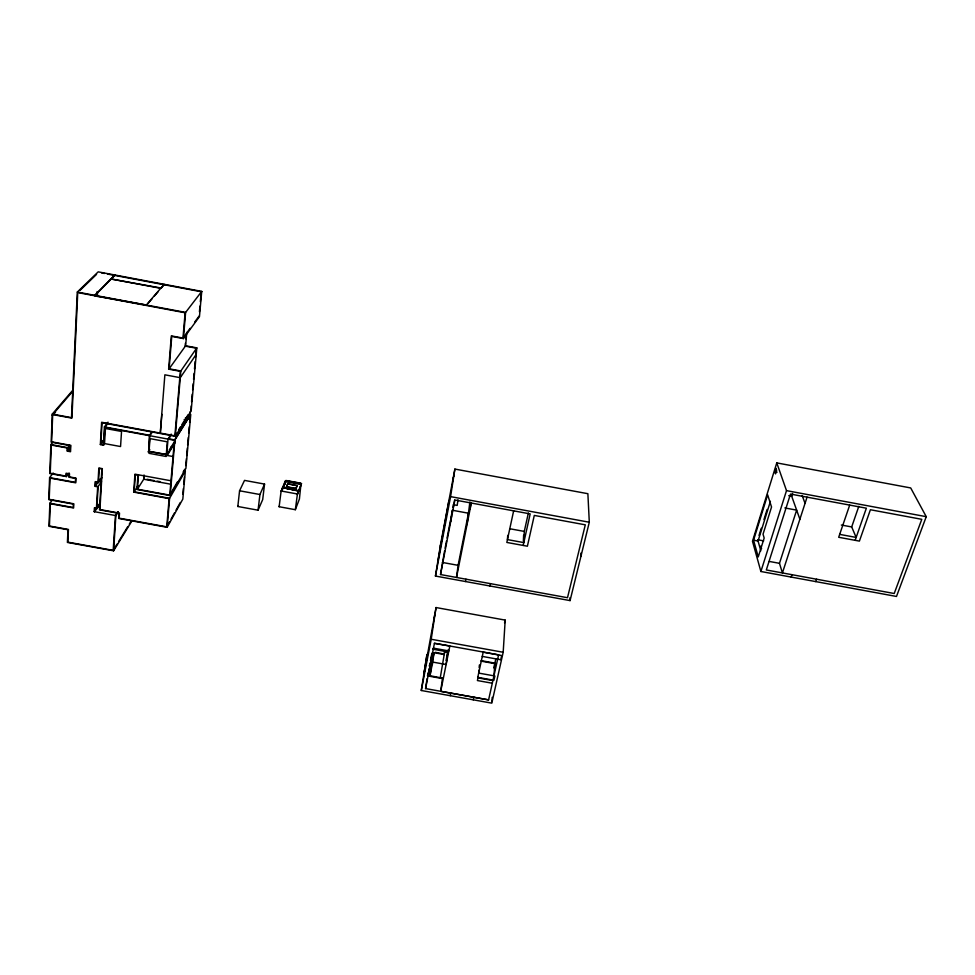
<?xml version="1.0" encoding="UTF-8"?>
<svg xmlns="http://www.w3.org/2000/svg" width="975" height="975" viewBox="0 0 975 975"><rect width="100%" height="100%" fill="white"/><g stroke="black" fill="none" stroke-linecap="round" stroke-linejoin="round"><path stroke-width="1.46" d="M53.211 473.021L49.603 477.628L48.75 499.614L73.357 504.112L73.198 507.512L49.883 503.258L48.969 526.293L67.994 529.754L67.397 542.429L113.6 550.814L131.259 521.991M52.796 442.26L50.895 444.576L49.774 473.533L66.397 476.58L69.127 472.972M73.332 389.622L52.272 414.082L51.163 442.138L70.371 445.673L70.115 451.254L67.567 450.779L67.702 447.671L69.542 445.343M523.368 541.076L523.624 535.238M528.377 512.972L524.282 531.412L523.807 542.6L507.439 539.602L507.719 535.421M66.397 476.58L66.532 473.692L69.054 474.155L68.908 477.202L75.55 478.42L75.355 482.345L49.603 477.628M169.138 368.806L185.628 345.784L196.828 347.868L180.838 370.987L169.138 368.806L171.746 336.412L183.397 338.593L199.461 316.619L201.728 291.391L98.195 271.854L77.305 292.049L71.492 417.641L52.272 414.082M96.976 294.584L97.147 291.549M97.329 296.522L97.573 292M101.522 481.626L98.122 486.513L95.416 486.013L95.635 482.101L98.438 482.613L101.839 477.75M118.304 511.814L115.879 515.604L94.209 511.643L94.429 507.792L96.44 508.158L98.975 504.416M96.44 508.158L97.671 486.817L94.953 486.33L95.221 481.626L98.024 482.138L98.828 468L102.326 468.646L99.938 509.547L119.511 513.118L119.182 518.164L166.749 526.841L169.126 498.615L133.685 492.119L134.952 474.167L170.978 480.785M107.445 423.967L104.837 427.416L103.789 445.197L100.352 444.563L101.632 422.26L174.878 435.788L176.451 433.29M99.73 504.185L94.636 511.729L94.843 508.255L96.854 508.621L98.122 486.513M98.438 482.613L99.243 468.475L101.863 468.963L99.474 509.852L119.06 513.423L118.718 518.468L167.139 527.304L182.825 499.115L185.348 470.998L169.601 498.298L167.139 527.304M107.993 422.175L104.41 426.928L103.374 444.71L100.815 444.234L102.058 422.748L175.293 436.288L191.161 410.962L196.828 347.868M426.904 654.908L421.285 690.495L491.802 703.146L503.185 652.263L505.196 620.1L436.057 607.547L423.808 674.883L427.001 654.383M113.6 550.814L115.879 515.604M169.601 498.298L134.148 491.802L135.367 474.642L137.975 475.13L136.939 489.511L170.174 495.592L185.908 468.378L190.759 414.497L174.891 439.944L170.174 495.592M175.585 485.087L169.772 495.129L137.414 489.194L138.45 474.813M492.899 680.574L477.665 677.844L483.222 652.043M491.9 701.683L492.217 697.32M493.972 675.712L494.873 663.122L481.211 660.66M137.414 489.194L143.715 479.237L144.032 474.971M144.032 478.749L144.251 475.898M492.302 683.231L477.409 680.55L477.982 677.893M104.41 426.928L149.894 435.325L148.639 452.034L149.346 435.642L151.844 431.913M166.213 454.643L149.029 451.474L149.992 438.628L167.273 441.821L166.164 456.483L148.992 453.326L149.138 451.303L166.323 454.46M488.597 699.916L498.615 654.822L434.436 643.232L425.575 688.582L488.597 699.892L440.712 691.324L442.406 678.588L427.489 675.882L428.025 673.091M160.253 433.095L164.873 374.814L179.802 377.605M160.424 432.413L161.862 414.314M173.038 456.532L166.676 455.362L168.053 438.677L174.891 439.944M169.772 495.129L174.415 440.273L190.344 414.716M174.878 435.788L180.338 371.329L168.638 369.147L171.32 335.888L182.971 338.069L185.116 312.768L77.744 292.585L71.918 418.129L52.699 414.582L51.626 441.821L70.834 445.356L70.541 451.73L67.104 451.108L67.238 447.988L51.334 445.063L50.225 473.228L65.971 476.105L66.105 473.216L69.517 473.838L69.371 476.885L76.001 478.103L75.77 482.82L50.03 478.103L49.201 499.31L73.808 503.795L73.612 507.975L50.298 503.722L49.42 526L68.445 529.449L67.848 542.137L113.197 550.363L115.452 515.519L117.877 511.741M183.397 338.593L185.616 312.414L201.728 291.391M175.293 436.288L180.838 370.987M185.408 343.188L185.165 346.113L196.353 348.209M185.786 338.812L186.164 334.437M185.628 345.784L186.786 332.39M188.394 415.496L188.138 418.409L185.396 417.897M189.845 411.95L189.382 416.276M189.248 419.092L189.516 416.057M182.837 494.349L183.349 488.585M183.739 484.258L184.385 477.055M199.436 311.817L199.96 306.077M200.338 301.775L200.984 294.608M185.738 465.575L186.42 458.591M186.688 455.569L187.358 448M187.639 444.978L188.309 437.409M188.663 432.973L189.26 426.818M189.613 422.382L190.21 416.227M191.161 406.039L191.185 410.572M191.563 401.59L192.221 394.18M192.623 389.732L193.16 383.797M193.562 379.348L194.086 373.413M194.488 368.964L195.158 361.554M195.548 357.106L196.085 351.171M478.969 670.191L478.664 673.091L494.873 676.004L493.923 680.257L477.75 677.345M479.152 667.668L479.395 664.962M237.827 506.488L239.57 490.778L244.518 480.395L264.554 484.087L262.702 499.578L258.07 510.193L237.827 506.488L238.192 505.696M258.07 510.193L259.923 494.52L264.554 484.087M428.049 675.931L429.097 668.923M470.108 509.108L470.852 503.137M300.97 484.124L299.398 499.078L295.34 509.706L279.142 506.732L281.044 491.656L285.809 481.016L281.507 491.424M281.08 491.351L285.431 480.602L301.482 483.563L297.338 494.642L295.34 509.706M467.001 524.708L469.889 501.93M284.993 484.112L285.772 481.321M286.065 481.406L286.26 480.517L300.519 483.149L300.337 484.039L286.065 481.406L300.337 484.039M286.492 486.915L287.747 483.722L297.131 485.635L295.949 488.658L286.492 486.915L287.747 483.722M448.037 649.947L446.123 664.487L432.681 662.086L434.058 652.702L444.295 654.542M293.304 482.467L293.39 481.833M295.949 488.658L297.156 485.452M450.998 517.579L452.412 510.254L468.463 513.216L458.104 565.329L456.507 577.456L471.315 503.039M301.482 483.563L297.338 494.642M298.679 490.998L282.555 487.573L298.252 490.925M447.708 652.324L444.673 651.775L440.273 677.698L429.999 675.748L431.401 666.254M458.006 499.748L457.19 505.403L453.253 504.684L452.827 507.475M430.84 661.647L432.071 653.335M425.575 688.582L427.062 678.71M450.682 521.71L451.547 515.982M451.986 513.118L452.412 510.254M429.512 666.132L429.938 663.329L432.656 663.829M453.692 506.086L454.582 500.138M513.642 510.851L506.829 542.441L527.39 546.219L534.288 515.422L585.293 524.83L567.499 597.712L440.517 574.543L444.563 551.046M433.887 619.503L434.265 616.992M434.533 616.115L434.923 613.616M421.285 690.495L431.206 639.259L436.057 607.547M452.948 479.895L453.278 477.787M453.619 476.385L453.948 474.277M435.447 576.054L450.584 496.628L454.898 469.072L587.876 493.703L589.302 522.234L570.07 600.6L435.447 576.054L440.468 545.062M448.963 500.443L437.824 561.624M440.237 546.085L454.898 469.072M445.112 548.194L445.66 545.342M445.941 543.916L446.501 540.991M447.062 538.054L450.438 520.504M440.517 574.543L454.862 500.004L530.181 513.898L523.173 545.452M429.39 666.12L429.938 663.329M430.487 660.502L431.864 653.421M430.804 668.497L434.058 652.702M429.999 675.748L432.681 662.086M444.673 651.775L444.21 654.079L435.228 652.299M446.05 660.502L447.781 651.897L432.693 649.179M440.712 691.324L449.853 646.011L434.399 643.378M465.502 581.527L465.977 579.187M450.279 695.699L450.803 693.115M489.938 585.987L490.437 583.647M473.253 699.818L473.813 697.235M493.813 667.924L495.836 658.783M504.55 623.013L505.196 620.1M776.77 462.893L752.481 541.259L760.89 571.496L896.488 596.456L926.25 516.677L910.699 487.939L776.77 462.893L786.508 490.632L760.89 571.496M753.553 540.199L767.642 494.812L771.542 507L763.035 534.19L764.168 538.042L758.245 556.92L753.553 540.199L758.038 541.028L760.829 550.79M774.796 471.742L775.905 468.183L776.636 470.303L775.527 473.874L774.796 471.742L777.087 472.18M759.025 535.446L761.268 528.231M763.961 519.577L767.106 509.474M758.038 541.028L770.421 501.321M799.89 519.224L791.712 496.275L792.614 493.46M807.068 497.153L782.413 572.922L779.476 563.318L796.648 510.132L784.851 507.938M791.176 577.066L791.956 574.677M815.783 581.6L816.599 579.223M849.7 505.099L838.683 537.274L859.402 541.113L870.407 509.742L921.789 519.322L894.209 593.507L766.313 569.961L790.493 494.069L866.361 508.194L855.148 540.321M839.682 534.373L856.16 537.432L851.687 526.939L858.829 506.293M279.142 506.732L279.459 505.952M282.531 489.17L285.175 482.783M170.991 447.562L171.454 446.233M171.076 447.415L171.515 446.404M168.175 524.282L169.601 521.722M171.027 519.151L174.598 512.753M176.024 510.193L180.302 502.503M175.878 484.587L177.353 482.028M183.166 471.997L184.762 469.255M113.965 549.12L117.037 544.111M118.572 541.6L127.798 526.573M129.334 524.062L130.869 521.552M166.676 455.362L175.39 441.346M167.2 455.447L175.098 442.711M166.298 454.777L167.761 452.424M169.223 450.072L170.686 447.72M172.295 445.148L173.855 442.638M178.803 429.548L180.363 427.05M181.935 424.552L188.212 414.558M168.017 439.091L171.198 434.094M168.541 439.189L170.918 435.435M134.148 491.802L138.06 485.66M148.115 451.937L149.772 449.402M149.87 435.74L152.356 432.01M94.209 511.643L99.267 504.173M96.854 508.621L100.242 503.612M180.265 377.691L196.243 354.339M95.416 486.013L100.571 478.493M183.861 336.85L190.125 328.307M194.586 322.213L199.058 316.119M100.352 444.563L103.972 439.664M100.815 444.234L103.508 440.59M49.883 503.258L52.552 499.7M67.567 450.779L70.322 447.281M53.625 414.351L55.538 412.12M164.153 284.298L146.311 305.029L94.66 295.766L114.77 275.425M148.249 303.188L152.161 298.63M154.123 296.351L158.048 291.793M164.117 284.737L160.997 288.368L111.248 278.984M52.211 415.374L55.088 412.035M55.575 411.243L72.784 391.219M94.685 295.315L114.794 274.987M79.84 290.562L96.525 274.402M111.187 279.057L160.973 288.003M431.206 639.259L503.185 652.263M483.173 652.178L501.674 655.517L500.736 659.746L482.259 656.407M433.461 648.156L448.853 650.934M432.717 648.972L434.57 649.301M481.223 661.16L494.288 663.524M440.273 677.698L443.345 678.247M287.735 483.905L297.131 485.635M286.516 486.732L295.973 488.475M509.645 528.718L524.282 531.412M50.895 444.576L67.702 447.671M282.506 487.683L298.728 490.657M281.129 490.998L297.424 493.996M239.57 490.778L259.923 494.52M146.933 479.273L154.16 480.602M157.06 481.138L159.949 481.662M143.715 479.237L171.234 484.295M442.37 562.453L458.104 565.329M841.352 525.025L851.687 526.939M184.178 419.543L187.017 420.067M757.672 539.772L763.644 540.869M104.837 427.416L174.415 440.273M450.584 496.628L589.302 522.234M769.36 561.454L779.476 563.318M786.508 490.632L926.25 516.677M788.726 495.714L791.712 496.275M101.558 272.927L104.496 273.488M107.433 274.036L201.691 291.817M77.305 292.049L185.616 312.414M802.206 495.69L805.057 503.332M760.805 546L761.572 548.669M580.893 553.105L581.003 556.067M570.009 597.663L570.07 600.6M105.422 428.488L104.532 443.588L120.559 446.538L121.534 431.462L105.422 428.488"/></g></svg>
